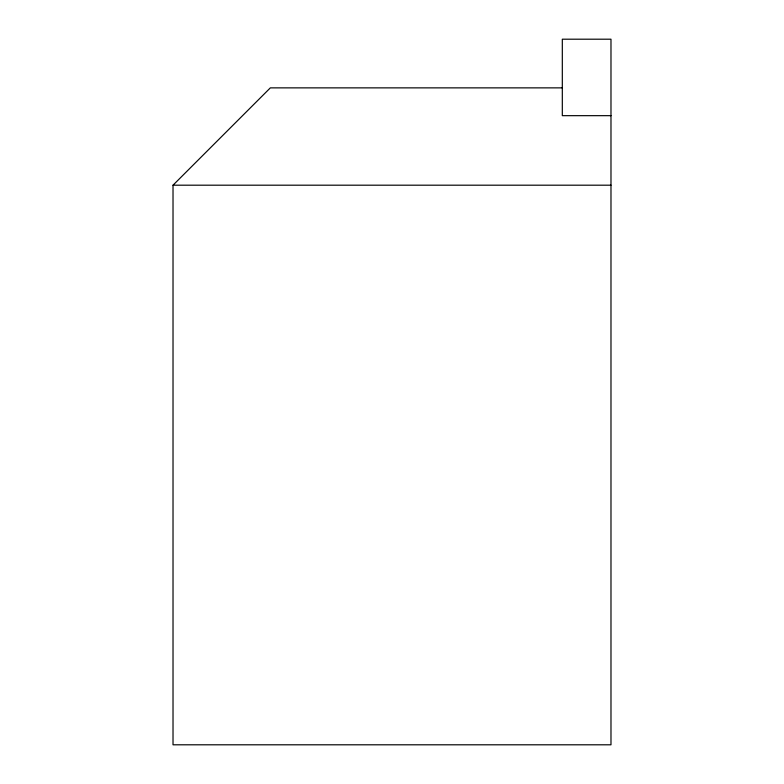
<?xml version="1.0" encoding="UTF-8"?>
<svg xmlns="http://www.w3.org/2000/svg" width="784" height="784" viewBox="0 0 784 784"><rect width="100%" height="100%" fill="white"/><g stroke="black" fill="none" stroke-linecap="round" stroke-linejoin="round"><path stroke-width="1.18" d="M610.981 115.669L562.314 115.669L562.314 39.2L610.981 39.2L610.981 744.8L173.019 744.8L173.019 185.191L270.343 87.867L562.314 87.867M173.019 185.191L610.981 185.191"/></g></svg>
